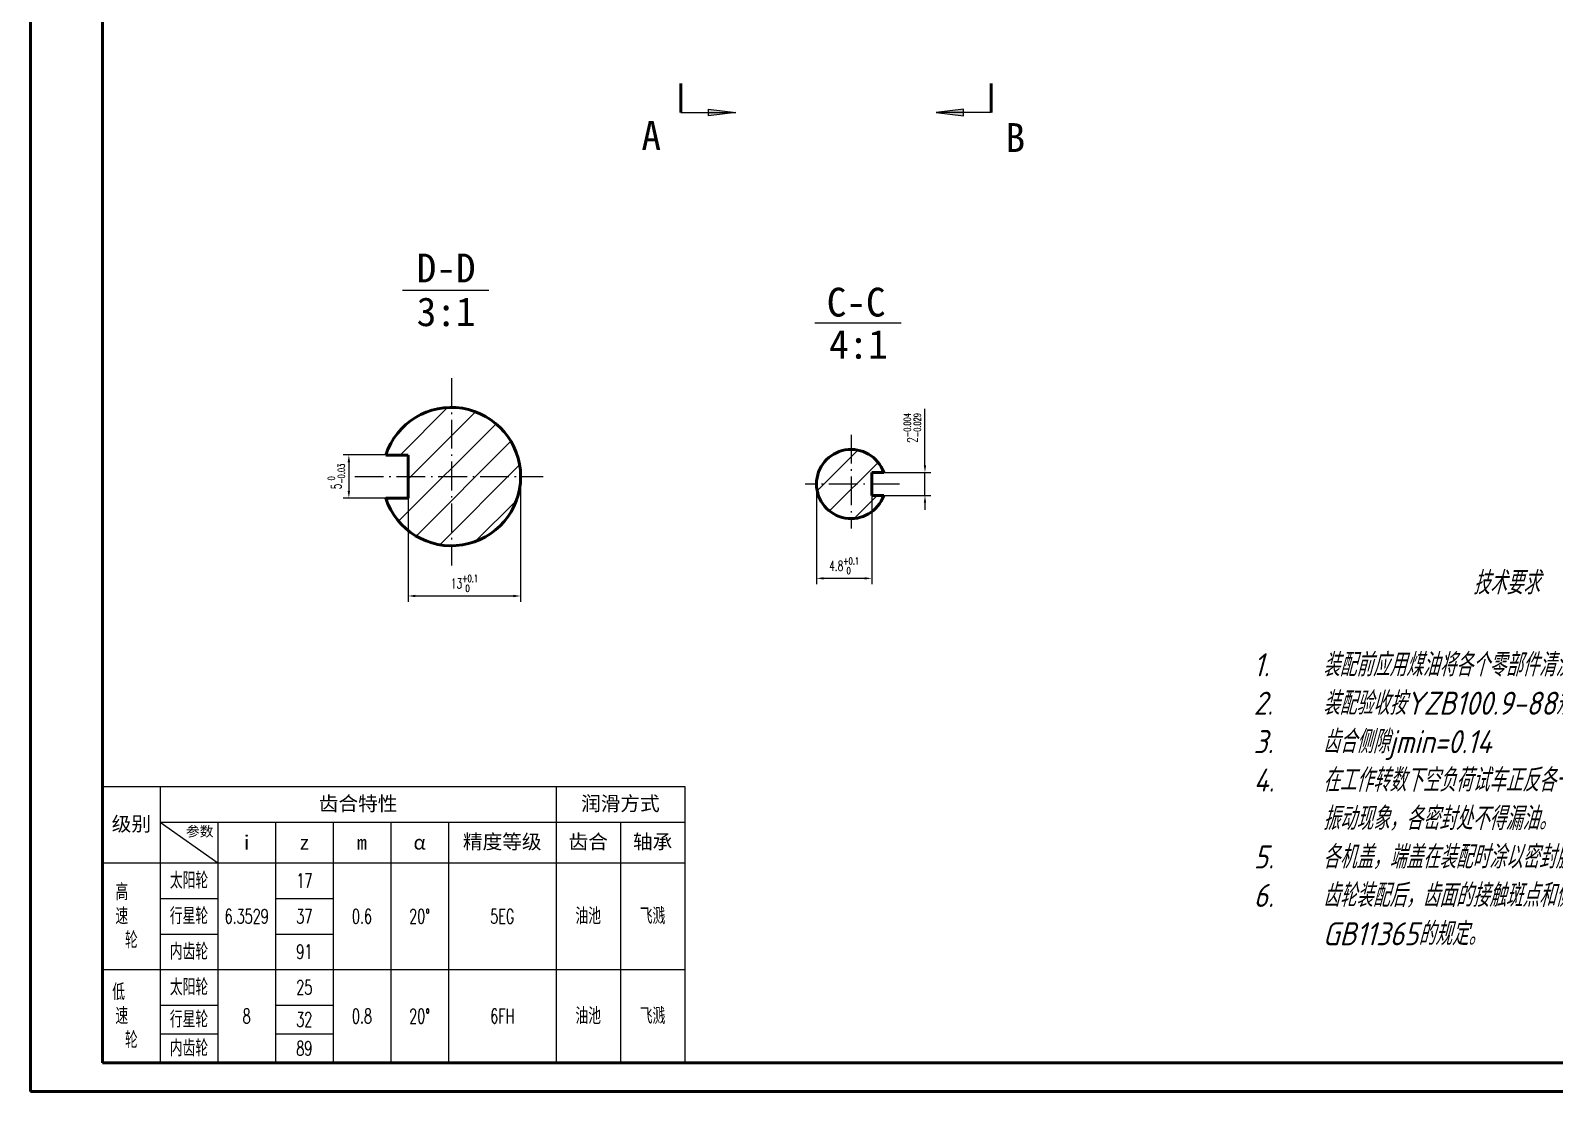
# Model space of a CAD drawing. Header units: millimetres. Extents: x -4145 to -2956, y -84 to 757.
# Drawn here: x -4145 to -3616, y -84 to 284 of the extents above; entities that cross this region are included whole.
import ezdxf

# ---------------------------------------------------------------- set-up
doc = ezdxf.new("R2010")
doc.units = ezdxf.units.MM
doc.header["$LTSCALE"] = 10
doc.linetypes.add('CENTER', pattern=[1.45, 1, -0.2, 0.05, -0.2])
doc.layers.add('1轮廓实线层', color=7, linetype='Continuous', lineweight=50)
for name, color, linetype in [('3中心线层', 7, 'CENTER'), ('5剖面线层', 7, 'Continuous'), ('6文字层', 7, 'Continuous'), ('7标注层', 7, 'Continuous')]:
    doc.layers.add(name, color=color, linetype=linetype)
doc.styles.add('5', font='gbeitc.shx', dxfattribs={"height": 5, "bigfont": 'gbcbig.shx'})
doc.styles.add('8', font='gbeitc.shx', dxfattribs={"height": 8, "bigfont": 'gbcbig.shx'})
doc.styles.add('TH_GBDIM', font='romans.shx', dxfattribs={"width": 0.65, "bigfont": 'gbcbig.shx'})
doc.dimstyles.new('TH_GBDIM', dxfattribs={"dimtxt": 3.5, "dimasz": 2.5, "dimexe": 2, "dimexo": 0, "dimgap": 1.5, "dimtad": 1, "dimlfac": 0.5, "dimdsep": 46, "dimtxsty": 'TH_GBDIM', "dimcen": 2.5, "dimclrd": 130, "dimclre": 130, "dimclrt": 3, "dimazin": 2, "dimtfac": 0.714286, "dimtmove": 0, "dimatfit": 3, "dimfxl": 1, "dimtolj": 1, "dimtzin": 0, "dimlwd": -1, "dimlwe": -1, "dimarcsym": 0})

# ---------------------------------------------------------------- blocks, each defined once
blk = doc.blocks.new('A0图框')
at = {"color": 1}
for p, q in [((-1189, 0), (-1189, 841)), ((0, 0), (-1189, 0))]:
    blk.add_line(p, q, dxfattribs=at)
for p, q in [((-1164, 831), (-1164, 10)), ((-1164, 10), (-10, 10))]:
    blk.add_line(p, q)
blk = doc.blocks.new('*D3')
at = {"layer": '7标注层', "color": 130, "transparency": 16777216}
for p, q in [((-3974.8, 129.24), (-3974.8, 85.81)), ((-4013.8, 121.74), (-4013.8, 85.81)), ((-4011.3, 87.81), (-3977.3, 87.81))]:
    blk.add_line(p, q, dxfattribs=at)
for points in [[(-4011.3, 88.23), (-4011.3, 87.39), (-4013.8, 87.81)], [(-3977.3, 88.23), (-3977.3, 87.39), (-3974.8, 87.81)]]:
    blk.add_solid(points, dxfattribs=at)
at = {"layer": 'Defpoints', "color": 0, "transparency": 16777216}
for p in [(-3974.8, 129.24), (-4013.8, 121.74), (-3974.8, 87.81)]:
    blk.add_point(p, dxfattribs=at)
at = {"layer": '7标注层', "color": 3, "transparency": 16777216, "insert": (-3994.3, 92.17), "char_height": 3.5, "attachment_point": 5, "style": 'TH_GBDIM'}
blk.add_mtext('\\A1;13{\\H0.7x;\\S+0.1^  0;}', dxfattribs=at)
blk = doc.blocks.new('*D4')
at = {"layer": '7标注层', "color": 130, "transparency": 16777216}
for p, q in [((-4021.59, 136.74), (-4036.39, 136.74)), ((-4034.39, 134.24), (-4034.39, 124.24)), ((-4021.59, 121.74), (-4036.39, 121.74))]:
    blk.add_line(p, q, dxfattribs=at)
for points in [[(-4034.81, 134.24), (-4033.97, 134.24), (-4034.39, 136.74)], [(-4034.81, 124.24), (-4033.97, 124.24), (-4034.39, 121.74)]]:
    blk.add_solid(points, dxfattribs=at)
at = {"layer": 'Defpoints', "color": 0, "transparency": 16777216}
for p in [(-4021.59, 136.74), (-4034.39, 121.74), (-4021.59, 121.74)]:
    blk.add_point(p, dxfattribs=at)
at = {"layer": '7标注层', "color": 3, "transparency": 16777216, "insert": (-4038.75, 129.24), "char_height": 3.5, "attachment_point": 5, "rotation": 90, "style": 'TH_GBDIM'}
blk.add_mtext('\\A1;5{\\H0.7x;\\S 0^ -0.03;}', dxfattribs=at)
blk = doc.blocks.new('*D5')
at = {"layer": '7标注层', "color": 130, "transparency": 16777216}
for p, q in [((-3834.52, 133.17), (-3834.52, 152.71)), ((-3848.84, 130.67), (-3832.52, 130.67)), ((-3834.52, 122.67), (-3834.52, 130.67)), ((-3848.84, 122.67), (-3832.52, 122.67)), ((-3834.52, 120.17), (-3834.52, 117.67))]:
    blk.add_line(p, q, dxfattribs=at)
for points in [[(-3834.94, 133.17), (-3834.11, 133.17), (-3834.52, 130.67)], [(-3834.94, 120.17), (-3834.11, 120.17), (-3834.52, 122.67)]]:
    blk.add_solid(points, dxfattribs=at)
at = {"layer": 'Defpoints', "color": 0, "transparency": 16777216}
for p in [(-3848.84, 130.67), (-3848.84, 122.67), (-3834.52, 122.67)]:
    blk.add_point(p, dxfattribs=at)
at = {"layer": '7标注层', "color": 3, "transparency": 16777216, "insert": (-3838.88, 146.12), "char_height": 3.5, "attachment_point": 5, "rotation": 90, "style": 'TH_GBDIM'}
blk.add_mtext('\\A1;2{\\H0.7x;\\S-0.004^ -0.029;}', dxfattribs=at)
blk = doc.blocks.new('*D6')
at = {"layer": '7标注层', "color": 130, "transparency": 16777216}
for p, q in [((-3872.16, 126.67), (-3872.16, 91.92)), ((-3852.96, 122.67), (-3852.96, 91.92)), ((-3855.46, 93.92), (-3869.66, 93.92))]:
    blk.add_line(p, q, dxfattribs=at)
for points in [[(-3869.66, 94.34), (-3869.66, 93.51), (-3872.16, 93.92)], [(-3855.46, 94.34), (-3855.46, 93.51), (-3852.96, 93.92)]]:
    blk.add_solid(points, dxfattribs=at)
at = {"layer": 'Defpoints', "color": 0, "transparency": 16777216}
for p in [(-3872.16, 126.67), (-3852.96, 122.67), (-3872.16, 93.92)]:
    blk.add_point(p, dxfattribs=at)
at = {"layer": '7标注层', "color": 3, "transparency": 16777216, "insert": (-3862.56, 98.28), "char_height": 3.5, "width": 22.0044, "attachment_point": 5, "style": 'TH_GBDIM'}
blk.add_mtext('\\A1;4.8{\\H0.7x;\\S+0.1^  0;}', dxfattribs=at)
blk = doc.blocks.new('*T43')
at = {"layer": '6文字层', "color": 0, "linetype": 'ByBlock', "lineweight": -2, "transparency": 16777216}
for p, q in [((0, 0), (202, 0)), ((0, 0), (0, -95.86)), ((20, 0), (20, -95.86)), ((157.33, 0), (157.33, -95.86)), ((202, 0), (202, -95.86)), ((20, -12.33), (202, -12.33)), ((40, -12.33), (40, -95.86)), ((60, -12.33), (60, -95.86)), ((80, -12.33), (80, -95.86)), ((100, -12.33), (100, -95.86)), ((120, -12.33), (120, -95.86)), ((179.67, -12.33), (179.67, -95.86)), ((0, -26.52), (202, -26.52)), ((20, -38.86), (40, -38.86)), ((60, -38.86), (80, -38.86)), ((20, -51.19), (40, -51.19)), ((60, -51.19), (80, -51.19)), ((0, -63.52), (202, -63.52)), ((20, -75.86), (40, -75.86)), ((60, -75.86), (80, -75.86)), ((20, -85.86), (40, -85.86)), ((60, -85.86), (80, -85.86)), ((0, -95.86), (202, -95.86))]:
    blk.add_line(p, q, dxfattribs=at)
at = {"layer": '6文字层', "transparency": 16777216}
for s, insert, char_height, width, attachment_point in [('{\\fFangSong|b0|i0|c134|p49;齿合特性}', (88.67, -6.17), 5, 134.3333, 5), ('{\\fFangSong|b0|i0|c134|p49;润滑方式}', (179.67, -6.17), 5, 41.6667, 5), ('{\\fFangSong|b0|i0|c134|p49;级别}', (10, -13.26), 5, 17, 5), ('{\\fFangSong|b0|i0|c134|p49;参数}', (38.5, -13.83), 3.5, 17, 3), ('i', (50, -19.43), 5, 17, 5), ('z', (70, -19.43), 5, 17, 5), ('m', (90, -19.43), 5, 17, 5), ('{\\fSimSun|b0|i0|c134|p2;α }', (110, -19.43), 5, 17, 5), ('{\\fFangSong|b0|i0|c134|p49;精度等级}', (138.67, -19.43), 5, 34.3333, 5), ('{\\fFangSong|b0|i0|c134|p49;齿合}', (168.5, -19.43), 5, 19.3333, 5), ('{\\fSimSun|b0|i0|c134|p2;轴承}', (190.83, -19.43), 5, 19.3333, 5)]:
    blk.add_mtext(s, dxfattribs=dict(at, insert=insert, char_height=char_height, width=width, attachment_point=attachment_point))
at = {"layer": '6文字层', "transparency": 16777216, "char_height": 5, "attachment_point": 5, "style": 'TH_GBDIM'}
for s, insert, width in [('{\\fFangSong|b0|i0|c134|p49;太阳轮}', (30, -32.69), 17), ('17', (70, -32.69), 17), ('{\\fFangSong|b0|i0|c134|p49;高    速    轮}', (10, -45.02), 17), ('{\\fFangSong|b0|i0|c134|p49;行星轮}', (30, -45.02), 17), ('{\\fFangSong|b0|i0|c134|p49;油池}', (168.5, -45.02), 19.3333), ('{\\fFangSong|b0|i0|c134|p49;飞溅}', (190.83, -45.02), 19.3333), ('6.3529', (50, -45.02), 17), ('37', (70, -45.02), 17), ('0.6', (90, -45.02), 17), ('20%%D', (110, -45.02), 17), ('5EG', (138.67, -45.02), 34.3333), ('{\\fFangSong|b0|i0|c134|p49;内齿轮}', (30, -57.36), 17), ('91', (70, -57.36), 17), ('{\\fFangSong|b0|i0|c134|p49;低      速    轮}', (10, -79.69), 17), ('{\\fFangSong|b0|i0|c134|p49;太阳轮}', (30, -69.69), 17), ('25', (70, -69.69), 17), ('{\\fFangSong|b0|i0|c134|p49;行星轮}', (30, -80.86), 17), ('8', (50, -79.69), 17), ('32', (70, -80.86), 17), ('0.8', (90, -79.69), 17), ('20%%D', (110, -79.69), 17), ('6FH', (138.67, -79.69), 34.3333), ('{\\fFangSong|b0|i0|c134|p49;油池}', (168.5, -79.69), 19.3333), ('{\\fFangSong|b0|i0|c134|p49;飞溅}', (190.83, -79.69), 19.3333), ('{\\fFangSong|b0|i0|c134|p49;内齿轮}', (30, -90.86), 17), ('89', (70, -90.86), 17)]:
    blk.add_mtext(s, dxfattribs=dict(at, insert=insert, width=width))

msp = doc.modelspace()

# ---------------------------------------------------------------- hatches: boundary and pattern name
at = {"layer": '5剖面线层'}
h = msp.add_hatch(dxfattribs=at)
h.set_pattern_fill('ANSI31', color=256, scale=2.5)
h.paths.add_polyline_path([(-3998.796, 153.236), (-3998.796, 129.236), (-3974.796, 129.236, 0.4142136)])
h.paths.add_polyline_path([(-3998.796, 153.236, 0.3239072), (-4021.594, 136.736), (-4013.796, 136.736), (-4013.796, 129.236), (-3998.796, 129.236)])
h.paths.add_polyline_path([(-3998.796, 129.236), (-4013.796, 129.236), (-4013.796, 121.736), (-4021.594, 121.736, 0.3239072), (-3998.796, 105.236)])
h.paths.add_polyline_path([(-3974.796, 129.236), (-3998.796, 129.236), (-3998.796, 105.236, 0.4142136)])
h = msp.add_hatch(dxfattribs=at)
h.set_pattern_fill('ANSI31', color=256, scale=2.5)
h.paths.add_polyline_path([(-3860.159, 138.667, -0.3178372), (-3848.845, 130.667), (-3852.959, 130.667), (-3852.959, 126.667), (-3860.159, 126.667)])
h.paths.add_polyline_path([(-3860.159, 138.667), (-3860.159, 126.667), (-3872.159, 126.667, -0.4142136)])
h.paths.add_polyline_path([(-3872.159, 126.667), (-3860.159, 126.667), (-3860.159, 114.667, -0.4142136)])
h.paths.add_polyline_path([(-3860.159, 126.667), (-3852.959, 126.667), (-3852.959, 122.667), (-3848.845, 122.667, -0.3178372), (-3860.159, 114.667)])
at = {"layer": '6文字层', "lineweight": -2}
h = msp.add_hatch(color=256, dxfattribs=at)
h.dxf.hatch_style = 2
h.paths.add_polyline_path([(-3909.576, 254.498), (-3909.576, 256.784), (-3900.089, 255.641)])
h = msp.add_hatch(color=256, dxfattribs=at)
h.dxf.hatch_style = 2
h.paths.add_polyline_path([(-3821.18, 254.498), (-3821.18, 256.784), (-3830.667, 255.641)])

# ---------------------------------------------------------------- linework, layer by layer
at = {"layer": '1轮廓实线层'}
for p, q in [((-3919.177, 255.641), (-3919.177, 265.641)), ((-3811.579, 255.641), (-3811.579, 265.641)), ((-4021.594, 136.736), (-4013.796, 136.736)), ((-4013.796, 129.236), (-4013.796, 136.736)), ((-4013.796, 129.236), (-4013.796, 121.736)), ((-3852.959, 126.667), (-3852.959, 130.667)), ((-3848.845, 130.667), (-3852.959, 130.667)), ((-4021.594, 121.736), (-4013.796, 121.736)), ((-3852.959, 126.667), (-3852.959, 122.667)), ((-3848.845, 122.667), (-3852.959, 122.667))]:
    msp.add_line(p, q, dxfattribs=at)
for centre, radius, start, end in [((-3998.796, 129.236), 24, 198.20996, 161.79004), ((-3860.159, 126.667), 12, 19.47122, 340.52878)]:
    msp.add_arc(centre, radius, start, end, dxfattribs=at)
at = {"layer": '3中心线层'}
for p, q in [((-3998.796, 163.459), (-3998.796, 98.421)), ((-3860.159, 143.779), (-3860.159, 111.26)), ((-4032.372, 129.236), (-3966.999, 129.236)), ((-3843.37, 126.667), (-3876.057, 126.667))]:
    msp.add_line(p, q, dxfattribs=at)
at = {"layer": '6文字层', "lineweight": -2}
for p, q in [((-4015.8, 193.952), (-3985.8, 193.952)), ((-3872.764, 182.641), (-3842.764, 182.641))]:
    msp.add_line(p, q, dxfattribs=at)
at = {"layer": '6文字层'}
msp.add_line((-4099.849, 9.35), (-4079.849, -4.841), dxfattribs=at)
at = {"layer": '6文字层', "lineweight": -2}
for points in [[(-3919.177, 255.641), (-3900.089, 255.641)], [(-3811.579, 255.641), (-3830.667, 255.641)]]:
    msp.add_lwpolyline(points, dxfattribs=at)
for points in [[(-3909.576, 254.498), (-3909.576, 256.784), (-3900.089, 255.641)], [(-3821.18, 254.498), (-3821.18, 256.784), (-3830.667, 255.641)]]:
    msp.add_lwpolyline(points, close=True, dxfattribs=at)

# ---------------------------------------------------------------- block references
msp.add_blockref('*T43', (-4119.849, 21.683))
at = {"layer": '1轮廓实线层'}
msp.add_blockref('A0图框', (-2955.849, -84.174), dxfattribs=at)

# ---------------------------------------------------------------- texts
at = {"layer": '6文字层', "lineweight": -2, "char_height": 10, "attachment_point": 1, "style": '5'}
for s, insert in [('{\\fSimSun|b0|i0|c0;A}', (-3932.893, 252.613)), ('{\\fSimSun|b0|i0|c0;B}', (-3806.575, 251.914)), ('{\\fSimSun|b0|i0|c0;D-D}', (-4010.845, 206.639)), ('{\\fSimSun|b0|i0|c134|p2;3:1}', (-4010.845, 191.469)), ('{\\fSimSun|b0|i0|c0;C-C}', (-3868.604, 194.786)), ('{\\fSimSun|b0|i0|c134|p2;4:1}', (-3867.808, 180.159))]:
    msp.add_mtext(s, dxfattribs=dict(at, insert=insert))
at = {"layer": '6文字层', "char_height": 8, "attachment_point": 1, "style": '8'}
for s, width, insert in [('技术要求', 98.64298, (-3644.363, 96.369)), ('\\pxi-3,l3,t3;1.^I装配前应用煤油将各个零部件清洗干净，机体内不得留有杂质。\\P2.^I装配验收按YZB100.9-88规定\\P3.^I齿合侧隙jmin=0.14\\P4.^I在工作转数下空负荷试车正反各一小时，运行平稳不得有冲击，振动现象，各密封处不得漏油。\\P5.^I各机盖，端盖在装配时涂以密封胶。\\P6.^I齿轮装配后，齿面的接触斑点和侧隙应符合GB10095和GB11365的规定。', 189.36727, (-3720.487, 67.92))]:
    msp.add_mtext_dynamic_manual_height_columns(s, width=width, gutter_width=40, heights=[0], dxfattribs=dict(at, insert=insert))

# ---------------------------------------------------------------- dimensions: what is measured, and where the dimension line sits
at = {"layer": '7标注层'}
dim = msp.add_linear_dim(base=(-3834.525, 122.667), p1=(-3848.845, 130.667), p2=(-3848.845, 122.667), angle=90, text='<>{\\H0.7x;\\S-0.004^ -0.029;}', dimstyle='TH_GBDIM', override={"dimlfac": 0.25}, dxfattribs=at)
dim.commit()
dim.dimension.update_dxf_attribs({"geometry": '*D5', "text_midpoint": (-3834.525, 146.123), "dimtype": 160})
for base, p1, p2, angle, text, override, picture, middle in [((-4034.39, 121.736), (-4021.594, 136.736), (-4021.594, 121.736), 90, '<>{\\H0.7x;\\S 0^ -0.03;}', {"dimlfac": 0.333333}, '*D4', (-4038.749, 129.236)), ((-3872.159, 93.924), (-3852.959, 122.667), (-3872.159, 126.667), 180, '<>{\\H0.7x;\\S+0.1^  0;}', {"dimlfac": 0.25}, '*D6', (-3862.559, 98.283))]:
    dim = msp.add_linear_dim(base=base, p1=p1, p2=p2, angle=angle, text=text, dimstyle='TH_GBDIM', override=override, dxfattribs=at)
    dim.commit()
    dim.dimension.update_dxf_attribs({"geometry": picture, "text_midpoint": middle})
dim = msp.add_linear_dim(base=(-3974.796, 87.81), p1=(-4013.796, 121.736), p2=(-3974.796, 129.236), text='<>{\\H0.7x;\\S+0.1^  0;}', dimstyle='TH_GBDIM', override={"dimlfac": 0.333333}, dxfattribs=at)
dim.commit()
dim.dimension.update_dxf_attribs({"geometry": '*D3', "text_midpoint": (-3994.296, 92.169)})

doc.saveas('drawing.dxf')
